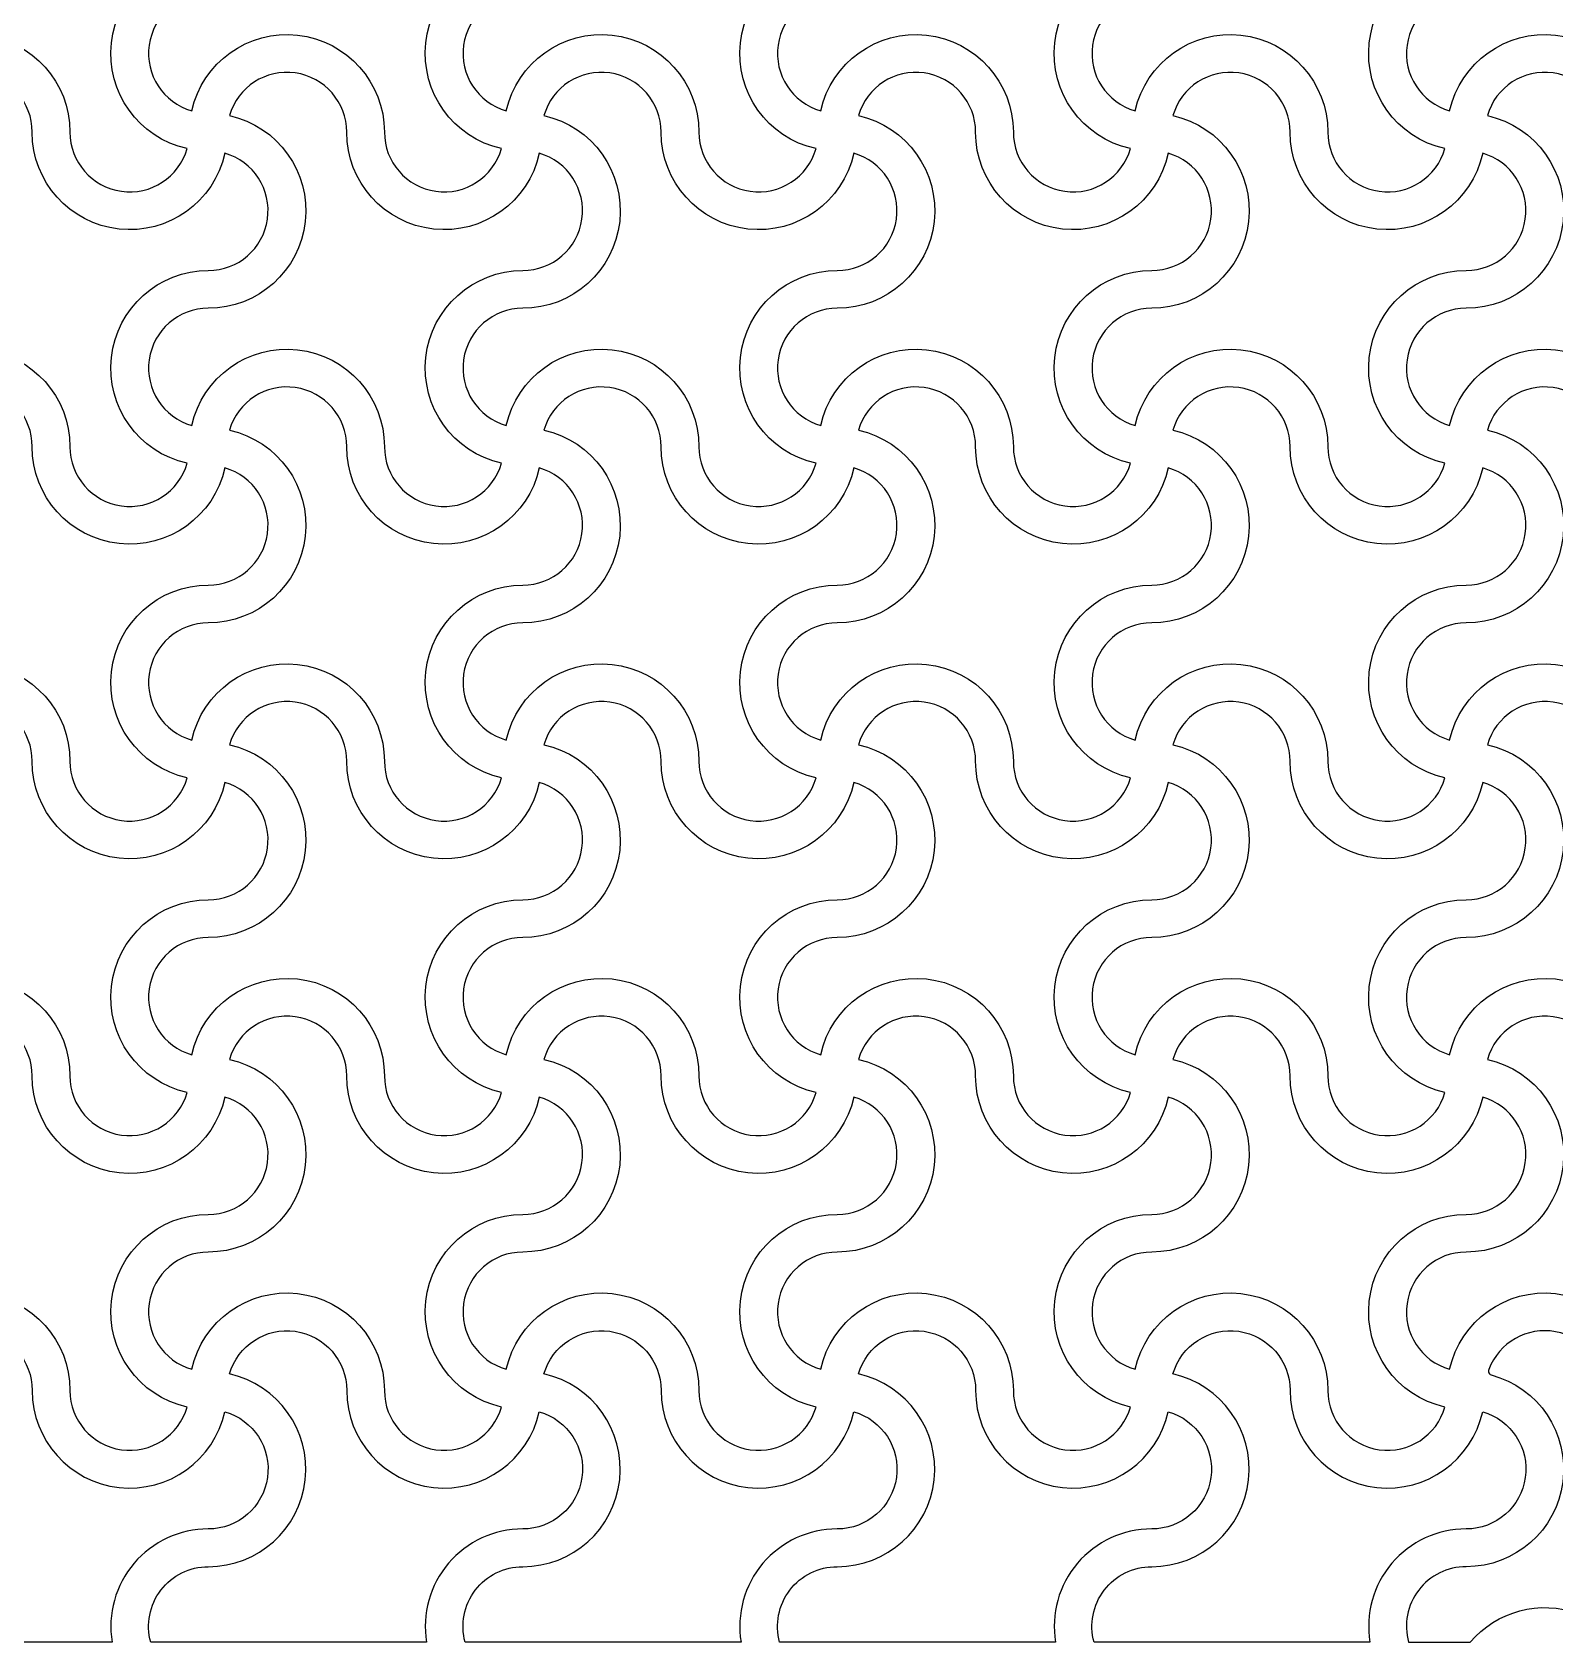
# Model space of a CAD drawing. Header units: millimetres. Extents: x 24 to 345, y 12 to 201.
# Drawn here: x 71.371 to 73.308, y 37.572 to 39.621 of the extents above; entities that cross this region are included whole.
import ezdxf

# ---------------------------------------------------------------- set-up
doc = ezdxf.new("R2010")
doc.units = ezdxf.units.MM
doc.header["$MEASUREMENT"] = 0
doc.layers.add('5th metal (rf+ground)', color=240, linetype='Continuous')

msp = doc.modelspace()

# ---------------------------------------------------------------- linework, layer by layer
at = {"layer": '5th metal (rf+ground)'}
for points in [[(71.61633, 39.86724, -0.8959788), (71.3713, 39.89421, 0.8687853), (71.22227, 39.91524, -0.8959788), (71.1953, 39.67021, 0.8687853), (71.17427, 39.52118, -0.8959788), (71.4193, 39.49421, 0.8687853), (71.56833, 39.47318, -0.8959788), (71.5953, 39.71821, 0.8687853)], [(71.61633, 39.86724, -0.8959788), (71.3713, 39.89421, 0.8687853), (71.22227, 39.91524, -0.8959788), (71.1953, 39.67021, 0.8687853), (71.17427, 39.52118, -0.8959788), (71.4193, 39.49421, 0.8687853), (71.56833, 39.47318, -0.8959788), (71.5953, 39.71821, 0.8687853)], [(71.61633, 39.86724, -0.8959788), (71.3713, 39.89421, 0.8687853), (71.22227, 39.91524, -0.8959788), (71.1953, 39.67021, 0.8687853), (71.17427, 39.52118, -0.8959788), (71.4193, 39.49421, 0.8687853), (71.56833, 39.47318, -0.8959788), (71.5953, 39.71821, 0.8687853)], [(71.61633, 39.86724, -0.8959788), (71.3713, 39.89421, 0.8687853), (71.22227, 39.91524, -0.8959788), (71.1953, 39.67021, 0.8687853), (71.17427, 39.52118, -0.8959788), (71.4193, 39.49421, 0.8687853), (71.56833, 39.47318, -0.8959788), (71.5953, 39.71821, 0.8687853)], [(72.01633, 39.86724, -0.8959788), (71.7713, 39.89421, 0.8687853), (71.62227, 39.91524, -0.8959788), (71.5953, 39.67021, 0.8687853), (71.57427, 39.52118, -0.8959788), (71.8193, 39.49421, 0.8687853), (71.96833, 39.47318, -0.8959788), (71.9953, 39.71821, 0.8687853)], [(72.01633, 39.86724, -0.8959788), (71.7713, 39.89421, 0.8687853), (71.62227, 39.91524, -0.8959788), (71.5953, 39.67021, 0.8687853), (71.57427, 39.52118, -0.8959788), (71.8193, 39.49421, 0.8687853), (71.96833, 39.47318, -0.8959788), (71.9953, 39.71821, 0.8687853)], [(72.01633, 39.86724, -0.8959788), (71.7713, 39.89421, 0.8687853), (71.62227, 39.91524, -0.8959788), (71.5953, 39.67021, 0.8687853), (71.57427, 39.52118, -0.8959788), (71.8193, 39.49421, 0.8687853), (71.96833, 39.47318, -0.8959788), (71.9953, 39.71821, 0.8687853)], [(72.01633, 39.86724, -0.8959788), (71.7713, 39.89421, 0.8687853), (71.62227, 39.91524, -0.8959788), (71.5953, 39.67021, 0.8687853), (71.57427, 39.52118, -0.8959788), (71.8193, 39.49421, 0.8687853), (71.96833, 39.47318, -0.8959788), (71.9953, 39.71821, 0.8687853)], [(72.41633, 39.86724, -0.8959788), (72.1713, 39.89421, 0.8687853), (72.02227, 39.91524, -0.8959788), (71.9953, 39.67021, 0.8687853), (71.97427, 39.52118, -0.8959788), (72.2193, 39.49421, 0.8687853), (72.36833, 39.47318, -0.8959788), (72.3953, 39.71821, 0.8687853)], [(72.41633, 39.86724, -0.8959788), (72.1713, 39.89421, 0.8687853), (72.02227, 39.91524, -0.8959788), (71.9953, 39.67021, 0.8687853), (71.97427, 39.52118, -0.8959788), (72.2193, 39.49421, 0.8687853), (72.36833, 39.47318, -0.8959788), (72.3953, 39.71821, 0.8687853)], [(72.41633, 39.86724, -0.8959788), (72.1713, 39.89421, 0.8687853), (72.02227, 39.91524, -0.8959788), (71.9953, 39.67021, 0.8687853), (71.97427, 39.52118, -0.8959788), (72.2193, 39.49421, 0.8687853), (72.36833, 39.47318, -0.8959788), (72.3953, 39.71821, 0.8687853)], [(72.41633, 39.86724, -0.8959788), (72.1713, 39.89421, 0.8687853), (72.02227, 39.91524, -0.8959788), (71.9953, 39.67021, 0.8687853), (71.97427, 39.52118, -0.8959788), (72.2193, 39.49421, 0.8687853), (72.36833, 39.47318, -0.8959788), (72.3953, 39.71821, 0.8687853)], [(72.81633, 39.86724, -0.8959788), (72.5713, 39.89421, 0.8687853), (72.42227, 39.91524, -0.8959788), (72.3953, 39.67021, 0.8687853), (72.37427, 39.52118, -0.8959788), (72.6193, 39.49421, 0.8687853), (72.76833, 39.47318, -0.8959788), (72.7953, 39.71821, 0.8687853)], [(72.81633, 39.86724, -0.8959788), (72.5713, 39.89421, 0.8687853), (72.42227, 39.91524, -0.8959788), (72.3953, 39.67021, 0.8687853), (72.37427, 39.52118, -0.8959788), (72.6193, 39.49421, 0.8687853), (72.76833, 39.47318, -0.8959788), (72.7953, 39.71821, 0.8687853)], [(72.81633, 39.86724, -0.8959788), (72.5713, 39.89421, 0.8687853), (72.42227, 39.91524, -0.8959788), (72.3953, 39.67021, 0.8687853), (72.37427, 39.52118, -0.8959788), (72.6193, 39.49421, 0.8687853), (72.76833, 39.47318, -0.8959788), (72.7953, 39.71821, 0.8687853)], [(72.81633, 39.86724, -0.8959788), (72.5713, 39.89421, 0.8687853), (72.42227, 39.91524, -0.8959788), (72.3953, 39.67021, 0.8687853), (72.37427, 39.52118, -0.8959788), (72.6193, 39.49421, 0.8687853), (72.76833, 39.47318, -0.8959788), (72.7953, 39.71821, 0.8687853)], [(73.21633, 39.86724, -0.8959788), (72.9713, 39.89421, 0.8687853), (72.82227, 39.91524, -0.8959788), (72.7953, 39.67021, 0.8687853), (72.77427, 39.52118, -0.8959788), (73.0193, 39.49421, 0.8687853), (73.16833, 39.47318, -0.8959788), (73.1953, 39.71821, 0.8687853)], [(73.21633, 39.86724, -0.8959788), (72.9713, 39.89421, 0.8687853), (72.82227, 39.91524, -0.8959788), (72.7953, 39.67021, 0.8687853), (72.77427, 39.52118, -0.8959788), (73.0193, 39.49421, 0.8687853), (73.16833, 39.47318, -0.8959788), (73.1953, 39.71821, 0.8687853)], [(73.21633, 39.86724, -0.8959788), (72.9713, 39.89421, 0.8687853), (72.82227, 39.91524, -0.8959788), (72.7953, 39.67021, 0.8687853), (72.77427, 39.52118, -0.8959788), (73.0193, 39.49421, 0.8687853), (73.16833, 39.47318, -0.8959788), (73.1953, 39.71821, 0.8687853)], [(73.21633, 39.86724, -0.8959788), (72.9713, 39.89421, 0.8687853), (72.82227, 39.91524, -0.8959788), (72.7953, 39.67021, 0.8687853), (72.77427, 39.52118, -0.8959788), (73.0193, 39.49421, 0.8687853), (73.16833, 39.47318, -0.8959788), (73.1953, 39.71821, 0.8687853)], [(73.61633, 39.86724, -0.8959788), (73.3713, 39.89421, 0.8687853), (73.22227, 39.91524, -0.8959788), (73.1953, 39.67021, 0.8687853), (73.17427, 39.52118, -0.8959788), (73.4193, 39.49421, 0.8687853), (73.56833, 39.47318, -0.8959788), (73.5953, 39.71821, 0.8687853)], [(73.61633, 39.86724, -0.8959788), (73.3713, 39.89421, 0.8687853), (73.22227, 39.91524, -0.8959788), (73.1953, 39.67021, 0.8687853), (73.17427, 39.52118, -0.8959788), (73.4193, 39.49421, 0.8687853), (73.56833, 39.47318, -0.8959788), (73.5953, 39.71821, 0.8687853)], [(73.61633, 39.86724, -0.8959788), (73.3713, 39.89421, 0.8687853), (73.22227, 39.91524, -0.8959788), (73.1953, 39.67021, 0.8687853), (73.17427, 39.52118, -0.8959788), (73.4193, 39.49421, 0.8687853), (73.56833, 39.47318, -0.8959788), (73.5953, 39.71821, 0.8687853)], [(73.61633, 39.86724, -0.8959788), (73.3713, 39.89421, 0.8687853), (73.22227, 39.91524, -0.8959788), (73.1953, 39.67021, 0.8687853), (73.17427, 39.52118, -0.8959788), (73.4193, 39.49421, 0.8687853), (73.56833, 39.47318, -0.8959788), (73.5953, 39.71821, 0.8687853)], [(71.61633, 39.46724, -0.8959788), (71.3713, 39.49421, 0.8687853), (71.22227, 39.51524, -0.8959788), (71.1953, 39.27021, 0.8687853), (71.17427, 39.12118, -0.8959788), (71.4193, 39.09421, 0.8687853), (71.56833, 39.07318, -0.8959788), (71.5953, 39.31821, 0.8687853)], [(71.61633, 39.46724, -0.8959788), (71.3713, 39.49421, 0.8687853), (71.22227, 39.51524, -0.8959788), (71.1953, 39.27021, 0.8687853), (71.17427, 39.12118, -0.8959788), (71.4193, 39.09421, 0.8687853), (71.56833, 39.07318, -0.8959788), (71.5953, 39.31821, 0.8687853)], [(71.61633, 39.46724, -0.8959788), (71.3713, 39.49421, 0.8687853), (71.22227, 39.51524, -0.8959788), (71.1953, 39.27021, 0.8687853), (71.17427, 39.12118, -0.8959788), (71.4193, 39.09421, 0.8687853), (71.56833, 39.07318, -0.8959788), (71.5953, 39.31821, 0.8687853)], [(71.61633, 39.46724, -0.8959788), (71.3713, 39.49421, 0.8687853), (71.22227, 39.51524, -0.8959788), (71.1953, 39.27021, 0.8687853), (71.17427, 39.12118, -0.8959788), (71.4193, 39.09421, 0.8687853), (71.56833, 39.07318, -0.8959788), (71.5953, 39.31821, 0.8687853)], [(72.01633, 39.46724, -0.8959788), (71.7713, 39.49421, 0.8687853), (71.62227, 39.51524, -0.8959788), (71.5953, 39.27021, 0.8687853), (71.57427, 39.12118, -0.8959788), (71.8193, 39.09421, 0.8687853), (71.96833, 39.07318, -0.8959788), (71.9953, 39.31821, 0.8687853)], [(72.01633, 39.46724, -0.8959788), (71.7713, 39.49421, 0.8687853), (71.62227, 39.51524, -0.8959788), (71.5953, 39.27021, 0.8687853), (71.57427, 39.12118, -0.8959788), (71.8193, 39.09421, 0.8687853), (71.96833, 39.07318, -0.8959788), (71.9953, 39.31821, 0.8687853)], [(72.01633, 39.46724, -0.8959788), (71.7713, 39.49421, 0.8687853), (71.62227, 39.51524, -0.8959788), (71.5953, 39.27021, 0.8687853), (71.57427, 39.12118, -0.8959788), (71.8193, 39.09421, 0.8687853), (71.96833, 39.07318, -0.8959788), (71.9953, 39.31821, 0.8687853)], [(72.01633, 39.46724, -0.8959788), (71.7713, 39.49421, 0.8687853), (71.62227, 39.51524, -0.8959788), (71.5953, 39.27021, 0.8687853), (71.57427, 39.12118, -0.8959788), (71.8193, 39.09421, 0.8687853), (71.96833, 39.07318, -0.8959788), (71.9953, 39.31821, 0.8687853)], [(72.41633, 39.46724, -0.8959788), (72.1713, 39.49421, 0.8687853), (72.02227, 39.51524, -0.8959788), (71.9953, 39.27021, 0.8687853), (71.97427, 39.12118, -0.8959788), (72.2193, 39.09421, 0.8687853), (72.36833, 39.07318, -0.8959788), (72.3953, 39.31821, 0.8687853)], [(72.41633, 39.46724, -0.8959788), (72.1713, 39.49421, 0.8687853), (72.02227, 39.51524, -0.8959788), (71.9953, 39.27021, 0.8687853), (71.97427, 39.12118, -0.8959788), (72.2193, 39.09421, 0.8687853), (72.36833, 39.07318, -0.8959788), (72.3953, 39.31821, 0.8687853)], [(72.41633, 39.46724, -0.8959788), (72.1713, 39.49421, 0.8687853), (72.02227, 39.51524, -0.8959788), (71.9953, 39.27021, 0.8687853), (71.97427, 39.12118, -0.8959788), (72.2193, 39.09421, 0.8687853), (72.36833, 39.07318, -0.8959788), (72.3953, 39.31821, 0.8687853)], [(72.41633, 39.46724, -0.8959788), (72.1713, 39.49421, 0.8687853), (72.02227, 39.51524, -0.8959788), (71.9953, 39.27021, 0.8687853), (71.97427, 39.12118, -0.8959788), (72.2193, 39.09421, 0.8687853), (72.36833, 39.07318, -0.8959788), (72.3953, 39.31821, 0.8687853)], [(72.81633, 39.46724, -0.8959788), (72.5713, 39.49421, 0.8687853), (72.42227, 39.51524, -0.8959788), (72.3953, 39.27021, 0.8687853), (72.37427, 39.12118, -0.8959788), (72.6193, 39.09421, 0.8687853), (72.76833, 39.07318, -0.8959788), (72.7953, 39.31821, 0.8687853)], [(72.81633, 39.46724, -0.8959788), (72.5713, 39.49421, 0.8687853), (72.42227, 39.51524, -0.8959788), (72.3953, 39.27021, 0.8687853), (72.37427, 39.12118, -0.8959788), (72.6193, 39.09421, 0.8687853), (72.76833, 39.07318, -0.8959788), (72.7953, 39.31821, 0.8687853)], [(72.81633, 39.46724, -0.8959788), (72.5713, 39.49421, 0.8687853), (72.42227, 39.51524, -0.8959788), (72.3953, 39.27021, 0.8687853), (72.37427, 39.12118, -0.8959788), (72.6193, 39.09421, 0.8687853), (72.76833, 39.07318, -0.8959788), (72.7953, 39.31821, 0.8687853)], [(72.81633, 39.46724, -0.8959788), (72.5713, 39.49421, 0.8687853), (72.42227, 39.51524, -0.8959788), (72.3953, 39.27021, 0.8687853), (72.37427, 39.12118, -0.8959788), (72.6193, 39.09421, 0.8687853), (72.76833, 39.07318, -0.8959788), (72.7953, 39.31821, 0.8687853)], [(73.21633, 39.46724, -0.8959788), (72.9713, 39.49421, 0.8687853), (72.82227, 39.51524, -0.8959788), (72.7953, 39.27021, 0.8687853), (72.77427, 39.12118, -0.8959788), (73.0193, 39.09421, 0.8687853), (73.16833, 39.07318, -0.8959788), (73.1953, 39.31821, 0.8687853)], [(73.21633, 39.46724, -0.8959788), (72.9713, 39.49421, 0.8687853), (72.82227, 39.51524, -0.8959788), (72.7953, 39.27021, 0.8687853), (72.77427, 39.12118, -0.8959788), (73.0193, 39.09421, 0.8687853), (73.16833, 39.07318, -0.8959788), (73.1953, 39.31821, 0.8687853)], [(73.21633, 39.46724, -0.8959788), (72.9713, 39.49421, 0.8687853), (72.82227, 39.51524, -0.8959788), (72.7953, 39.27021, 0.8687853), (72.77427, 39.12118, -0.8959788), (73.0193, 39.09421, 0.8687853), (73.16833, 39.07318, -0.8959788), (73.1953, 39.31821, 0.8687853)], [(73.21633, 39.46724, -0.8959788), (72.9713, 39.49421, 0.8687853), (72.82227, 39.51524, -0.8959788), (72.7953, 39.27021, 0.8687853), (72.77427, 39.12118, -0.8959788), (73.0193, 39.09421, 0.8687853), (73.16833, 39.07318, -0.8959788), (73.1953, 39.31821, 0.8687853)], [(73.61633, 39.46724, -0.8959788), (73.3713, 39.49421, 0.8687853), (73.22227, 39.51524, -0.8959788), (73.1953, 39.27021, 0.8687853), (73.17427, 39.12118, -0.8959788), (73.4193, 39.09421, 0.8687853), (73.56833, 39.07318, -0.8959788), (73.5953, 39.31821, 0.8687853)], [(73.61633, 39.46724, -0.8959788), (73.3713, 39.49421, 0.8687853), (73.22227, 39.51524, -0.8959788), (73.1953, 39.27021, 0.8687853), (73.17427, 39.12118, -0.8959788), (73.4193, 39.09421, 0.8687853), (73.56833, 39.07318, -0.8959788), (73.5953, 39.31821, 0.8687853)], [(73.61633, 39.46724, -0.8959788), (73.3713, 39.49421, 0.8687853), (73.22227, 39.51524, -0.8959788), (73.1953, 39.27021, 0.8687853), (73.17427, 39.12118, -0.8959788), (73.4193, 39.09421, 0.8687853), (73.56833, 39.07318, -0.8959788), (73.5953, 39.31821, 0.8687853)], [(73.61633, 39.46724, -0.8959788), (73.3713, 39.49421, 0.8687853), (73.22227, 39.51524, -0.8959788), (73.1953, 39.27021, 0.8687853), (73.17427, 39.12118, -0.8959788), (73.4193, 39.09421, 0.8687853), (73.56833, 39.07318, -0.8959788), (73.5953, 39.31821, 0.8687853)], [(71.61633, 39.06724, -0.8959788), (71.3713, 39.09421, 0.8687853), (71.22227, 39.11524, -0.8959788), (71.1953, 38.87021, 0.8687853), (71.17427, 38.72118, -0.8959788), (71.4193, 38.69421, 0.8687853), (71.56833, 38.67318, -0.8959788), (71.5953, 38.91821, 0.8687853)], [(71.61633, 39.06724, -0.8959788), (71.3713, 39.09421, 0.8687853), (71.22227, 39.11524, -0.8959788), (71.1953, 38.87021, 0.8687853), (71.17427, 38.72118, -0.8959788), (71.4193, 38.69421, 0.8687853), (71.56833, 38.67318, -0.8959788), (71.5953, 38.91821, 0.8687853)], [(71.61633, 39.06724, -0.8959788), (71.3713, 39.09421, 0.8687853), (71.22227, 39.11524, -0.8959788), (71.1953, 38.87021, 0.8687853), (71.17427, 38.72118, -0.8959788), (71.4193, 38.69421, 0.8687853), (71.56833, 38.67318, -0.8959788), (71.5953, 38.91821, 0.8687853)], [(71.61633, 39.06724, -0.8959788), (71.3713, 39.09421, 0.8687853), (71.22227, 39.11524, -0.8959788), (71.1953, 38.87021, 0.8687853), (71.17427, 38.72118, -0.8959788), (71.4193, 38.69421, 0.8687853), (71.56833, 38.67318, -0.8959788), (71.5953, 38.91821, 0.8687853)], [(72.01633, 39.06724, -0.8959788), (71.7713, 39.09421, 0.8687853), (71.62227, 39.11524, -0.8959788), (71.5953, 38.87021, 0.8687853), (71.57427, 38.72118, -0.8959788), (71.8193, 38.69421, 0.8687853), (71.96833, 38.67318, -0.8959788), (71.9953, 38.91821, 0.8687853)], [(72.01633, 39.06724, -0.8959788), (71.7713, 39.09421, 0.8687853), (71.62227, 39.11524, -0.8959788), (71.5953, 38.87021, 0.8687853), (71.57427, 38.72118, -0.8959788), (71.8193, 38.69421, 0.8687853), (71.96833, 38.67318, -0.8959788), (71.9953, 38.91821, 0.8687853)], [(72.01633, 39.06724, -0.8959788), (71.7713, 39.09421, 0.8687853), (71.62227, 39.11524, -0.8959788), (71.5953, 38.87021, 0.8687853), (71.57427, 38.72118, -0.8959788), (71.8193, 38.69421, 0.8687853), (71.96833, 38.67318, -0.8959788), (71.9953, 38.91821, 0.8687853)], [(72.01633, 39.06724, -0.8959788), (71.7713, 39.09421, 0.8687853), (71.62227, 39.11524, -0.8959788), (71.5953, 38.87021, 0.8687853), (71.57427, 38.72118, -0.8959788), (71.8193, 38.69421, 0.8687853), (71.96833, 38.67318, -0.8959788), (71.9953, 38.91821, 0.8687853)], [(72.41633, 39.06724, -0.8959788), (72.1713, 39.09421, 0.8687853), (72.02227, 39.11524, -0.8959788), (71.9953, 38.87021, 0.8687853), (71.97427, 38.72118, -0.8959788), (72.2193, 38.69421, 0.8687853), (72.36833, 38.67318, -0.8959788), (72.3953, 38.91821, 0.8687853)], [(72.41633, 39.06724, -0.8959788), (72.1713, 39.09421, 0.8687853), (72.02227, 39.11524, -0.8959788), (71.9953, 38.87021, 0.8687853), (71.97427, 38.72118, -0.8959788), (72.2193, 38.69421, 0.8687853), (72.36833, 38.67318, -0.8959788), (72.3953, 38.91821, 0.8687853)], [(72.41633, 39.06724, -0.8959788), (72.1713, 39.09421, 0.8687853), (72.02227, 39.11524, -0.8959788), (71.9953, 38.87021, 0.8687853), (71.97427, 38.72118, -0.8959788), (72.2193, 38.69421, 0.8687853), (72.36833, 38.67318, -0.8959788), (72.3953, 38.91821, 0.8687853)], [(72.41633, 39.06724, -0.8959788), (72.1713, 39.09421, 0.8687853), (72.02227, 39.11524, -0.8959788), (71.9953, 38.87021, 0.8687853), (71.97427, 38.72118, -0.8959788), (72.2193, 38.69421, 0.8687853), (72.36833, 38.67318, -0.8959788), (72.3953, 38.91821, 0.8687853)], [(72.81633, 39.06724, -0.8959788), (72.5713, 39.09421, 0.8687853), (72.42227, 39.11524, -0.8959788), (72.3953, 38.87021, 0.8687853), (72.37427, 38.72118, -0.8959788), (72.6193, 38.69421, 0.8687853), (72.76833, 38.67318, -0.8959788), (72.7953, 38.91821, 0.8687853)], [(72.81633, 39.06724, -0.8959788), (72.5713, 39.09421, 0.8687853), (72.42227, 39.11524, -0.8959788), (72.3953, 38.87021, 0.8687853), (72.37427, 38.72118, -0.8959788), (72.6193, 38.69421, 0.8687853), (72.76833, 38.67318, -0.8959788), (72.7953, 38.91821, 0.8687853)], [(72.81633, 39.06724, -0.8959788), (72.5713, 39.09421, 0.8687853), (72.42227, 39.11524, -0.8959788), (72.3953, 38.87021, 0.8687853), (72.37427, 38.72118, -0.8959788), (72.6193, 38.69421, 0.8687853), (72.76833, 38.67318, -0.8959788), (72.7953, 38.91821, 0.8687853)], [(72.81633, 39.06724, -0.8959788), (72.5713, 39.09421, 0.8687853), (72.42227, 39.11524, -0.8959788), (72.3953, 38.87021, 0.8687853), (72.37427, 38.72118, -0.8959788), (72.6193, 38.69421, 0.8687853), (72.76833, 38.67318, -0.8959788), (72.7953, 38.91821, 0.8687853)], [(73.21633, 39.06724, -0.8959788), (72.9713, 39.09421, 0.8687853), (72.82227, 39.11524, -0.8959788), (72.7953, 38.87021, 0.8687853), (72.77427, 38.72118, -0.8959788), (73.0193, 38.69421, 0.8687853), (73.16833, 38.67318, -0.8959788), (73.1953, 38.91821, 0.8687853)], [(73.21633, 39.06724, -0.8959788), (72.9713, 39.09421, 0.8687853), (72.82227, 39.11524, -0.8959788), (72.7953, 38.87021, 0.8687853), (72.77427, 38.72118, -0.8959788), (73.0193, 38.69421, 0.8687853), (73.16833, 38.67318, -0.8959788), (73.1953, 38.91821, 0.8687853)], [(73.21633, 39.06724, -0.8959788), (72.9713, 39.09421, 0.8687853), (72.82227, 39.11524, -0.8959788), (72.7953, 38.87021, 0.8687853), (72.77427, 38.72118, -0.8959788), (73.0193, 38.69421, 0.8687853), (73.16833, 38.67318, -0.8959788), (73.1953, 38.91821, 0.8687853)], [(73.21633, 39.06724, -0.8959788), (72.9713, 39.09421, 0.8687853), (72.82227, 39.11524, -0.8959788), (72.7953, 38.87021, 0.8687853), (72.77427, 38.72118, -0.8959788), (73.0193, 38.69421, 0.8687853), (73.16833, 38.67318, -0.8959788), (73.1953, 38.91821, 0.8687853)], [(73.61633, 39.06724, -0.8959788), (73.3713, 39.09421, 0.8687853), (73.22227, 39.11524, -0.8959788), (73.1953, 38.87021, 0.8687853), (73.17427, 38.72118, -0.8959788), (73.4193, 38.69421, 0.8687853), (73.56833, 38.67318, -0.8959788), (73.5953, 38.91821, 0.8687853)], [(73.61633, 39.06724, -0.8959788), (73.3713, 39.09421, 0.8687853), (73.22227, 39.11524, -0.8959788), (73.1953, 38.87021, 0.8687853), (73.17427, 38.72118, -0.8959788), (73.4193, 38.69421, 0.8687853), (73.56833, 38.67318, -0.8959788), (73.5953, 38.91821, 0.8687853)], [(73.61633, 39.06724, -0.8959788), (73.3713, 39.09421, 0.8687853), (73.22227, 39.11524, -0.8959788), (73.1953, 38.87021, 0.8687853), (73.17427, 38.72118, -0.8959788), (73.4193, 38.69421, 0.8687853), (73.56833, 38.67318, -0.8959788), (73.5953, 38.91821, 0.8687853)], [(73.61633, 39.06724, -0.8959788), (73.3713, 39.09421, 0.8687853), (73.22227, 39.11524, -0.8959788), (73.1953, 38.87021, 0.8687853), (73.17427, 38.72118, -0.8959788), (73.4193, 38.69421, 0.8687853), (73.56833, 38.67318, -0.8959788), (73.5953, 38.91821, 0.8687853)], [(71.61633, 38.66724, -0.8959788), (71.3713, 38.69421, 0.8687853), (71.22227, 38.71524, -0.8959788), (71.1953, 38.47021, 0.8687853), (71.17427, 38.32118, -0.8959788), (71.4193, 38.29421, 0.8687853), (71.56833, 38.27318, -0.8959788), (71.5953, 38.51821, 0.8687853)], [(71.61633, 38.66724, -0.8959788), (71.3713, 38.69421, 0.8687853), (71.22227, 38.71524, -0.8959788), (71.1953, 38.47021, 0.8687853), (71.17427, 38.32118, -0.8959788), (71.4193, 38.29421, 0.8687853), (71.56833, 38.27318, -0.8959788), (71.5953, 38.51821, 0.8687853)], [(71.61633, 38.66724, -0.8959788), (71.3713, 38.69421, 0.8687853), (71.22227, 38.71524, -0.8959788), (71.1953, 38.47021, 0.8687853), (71.17427, 38.32118, -0.8959788), (71.4193, 38.29421, 0.8687853), (71.56833, 38.27318, -0.8959788), (71.5953, 38.51821, 0.8687853)], [(71.61633, 38.66724, -0.8959788), (71.3713, 38.69421, 0.8687853), (71.22227, 38.71524, -0.8959788), (71.1953, 38.47021, 0.8687853), (71.17427, 38.32118, -0.8959788), (71.4193, 38.29421, 0.8687853), (71.56833, 38.27318, -0.8959788), (71.5953, 38.51821, 0.8687853)], [(72.01633, 38.66724, -0.8959788), (71.7713, 38.69421, 0.8687853), (71.62227, 38.71524, -0.8959788), (71.5953, 38.47021, 0.8687853), (71.57427, 38.32118, -0.8959788), (71.8193, 38.29421, 0.8687853), (71.96833, 38.27318, -0.8959788), (71.9953, 38.51821, 0.8687853)], [(72.01633, 38.66724, -0.8959788), (71.7713, 38.69421, 0.8687853), (71.62227, 38.71524, -0.8959788), (71.5953, 38.47021, 0.8687853), (71.57427, 38.32118, -0.8959788), (71.8193, 38.29421, 0.8687853), (71.96833, 38.27318, -0.8959788), (71.9953, 38.51821, 0.8687853)], [(72.01633, 38.66724, -0.8959788), (71.7713, 38.69421, 0.8687853), (71.62227, 38.71524, -0.8959788), (71.5953, 38.47021, 0.8687853), (71.57427, 38.32118, -0.8959788), (71.8193, 38.29421, 0.8687853), (71.96833, 38.27318, -0.8959788), (71.9953, 38.51821, 0.8687853)], [(72.01633, 38.66724, -0.8959788), (71.7713, 38.69421, 0.8687853), (71.62227, 38.71524, -0.8959788), (71.5953, 38.47021, 0.8687853), (71.57427, 38.32118, -0.8959788), (71.8193, 38.29421, 0.8687853), (71.96833, 38.27318, -0.8959788), (71.9953, 38.51821, 0.8687853)], [(72.41633, 38.66724, -0.8959788), (72.1713, 38.69421, 0.8687853), (72.02227, 38.71524, -0.8959788), (71.9953, 38.47021, 0.8687853), (71.97427, 38.32118, -0.8959788), (72.2193, 38.29421, 0.8687853), (72.36833, 38.27318, -0.8959788), (72.3953, 38.51821, 0.8687853)], [(72.41633, 38.66724, -0.8959788), (72.1713, 38.69421, 0.8687853), (72.02227, 38.71524, -0.8959788), (71.9953, 38.47021, 0.8687853), (71.97427, 38.32118, -0.8959788), (72.2193, 38.29421, 0.8687853), (72.36833, 38.27318, -0.8959788), (72.3953, 38.51821, 0.8687853)], [(72.41633, 38.66724, -0.8959788), (72.1713, 38.69421, 0.8687853), (72.02227, 38.71524, -0.8959788), (71.9953, 38.47021, 0.8687853), (71.97427, 38.32118, -0.8959788), (72.2193, 38.29421, 0.8687853), (72.36833, 38.27318, -0.8959788), (72.3953, 38.51821, 0.8687853)], [(72.41633, 38.66724, -0.8959788), (72.1713, 38.69421, 0.8687853), (72.02227, 38.71524, -0.8959788), (71.9953, 38.47021, 0.8687853), (71.97427, 38.32118, -0.8959788), (72.2193, 38.29421, 0.8687853), (72.36833, 38.27318, -0.8959788), (72.3953, 38.51821, 0.8687853)], [(72.81633, 38.66724, -0.8959788), (72.5713, 38.69421, 0.8687853), (72.42227, 38.71524, -0.8959788), (72.3953, 38.47021, 0.8687853), (72.37427, 38.32118, -0.8959788), (72.6193, 38.29421, 0.8687853), (72.76833, 38.27318, -0.8959788), (72.7953, 38.51821, 0.8687853)], [(72.81633, 38.66724, -0.8959788), (72.5713, 38.69421, 0.8687853), (72.42227, 38.71524, -0.8959788), (72.3953, 38.47021, 0.8687853), (72.37427, 38.32118, -0.8959788), (72.6193, 38.29421, 0.8687853), (72.76833, 38.27318, -0.8959788), (72.7953, 38.51821, 0.8687853)], [(72.81633, 38.66724, -0.8959788), (72.5713, 38.69421, 0.8687853), (72.42227, 38.71524, -0.8959788), (72.3953, 38.47021, 0.8687853), (72.37427, 38.32118, -0.8959788), (72.6193, 38.29421, 0.8687853), (72.76833, 38.27318, -0.8959788), (72.7953, 38.51821, 0.8687853)], [(72.81633, 38.66724, -0.8959788), (72.5713, 38.69421, 0.8687853), (72.42227, 38.71524, -0.8959788), (72.3953, 38.47021, 0.8687853), (72.37427, 38.32118, -0.8959788), (72.6193, 38.29421, 0.8687853), (72.76833, 38.27318, -0.8959788), (72.7953, 38.51821, 0.8687853)], [(73.21633, 38.66724, -0.8959788), (72.9713, 38.69421, 0.8687853), (72.82227, 38.71524, -0.8959788), (72.7953, 38.47021, 0.8687853), (72.77427, 38.32118, -0.8959788), (73.0193, 38.29421, 0.8687853), (73.16833, 38.27318, -0.8959788), (73.1953, 38.51821, 0.8687853)], [(73.21633, 38.66724, -0.8959788), (72.9713, 38.69421, 0.8687853), (72.82227, 38.71524, -0.8959788), (72.7953, 38.47021, 0.8687853), (72.77427, 38.32118, -0.8959788), (73.0193, 38.29421, 0.8687853), (73.16833, 38.27318, -0.8959788), (73.1953, 38.51821, 0.8687853)], [(73.21633, 38.66724, -0.8959788), (72.9713, 38.69421, 0.8687853), (72.82227, 38.71524, -0.8959788), (72.7953, 38.47021, 0.8687853), (72.77427, 38.32118, -0.8959788), (73.0193, 38.29421, 0.8687853), (73.16833, 38.27318, -0.8959788), (73.1953, 38.51821, 0.8687853)], [(73.21633, 38.66724, -0.8959788), (72.9713, 38.69421, 0.8687853), (72.82227, 38.71524, -0.8959788), (72.7953, 38.47021, 0.8687853), (72.77427, 38.32118, -0.8959788), (73.0193, 38.29421, 0.8687853), (73.16833, 38.27318, -0.8959788), (73.1953, 38.51821, 0.8687853)], [(73.61633, 38.66724, -0.8959788), (73.3713, 38.69421, 0.8687853), (73.22227, 38.71524, -0.8959788), (73.1953, 38.47021, 0.8687853), (73.17427, 38.32118, -0.8959788), (73.4193, 38.29421, 0.8687853), (73.56833, 38.27318, -0.8959788), (73.5953, 38.51821, 0.8687853)], [(73.61633, 38.66724, -0.8959788), (73.3713, 38.69421, 0.8687853), (73.22227, 38.71524, -0.8959788), (73.1953, 38.47021, 0.8687853), (73.17427, 38.32118, -0.8959788), (73.4193, 38.29421, 0.8687853), (73.56833, 38.27318, -0.8959788), (73.5953, 38.51821, 0.8687853)], [(73.61633, 38.66724, -0.8959788), (73.3713, 38.69421, 0.8687853), (73.22227, 38.71524, -0.8959788), (73.1953, 38.47021, 0.8687853), (73.17427, 38.32118, -0.8959788), (73.4193, 38.29421, 0.8687853), (73.56833, 38.27318, -0.8959788), (73.5953, 38.51821, 0.8687853)], [(73.61633, 38.66724, -0.8959788), (73.3713, 38.69421, 0.8687853), (73.22227, 38.71524, -0.8959788), (73.1953, 38.47021, 0.8687853), (73.17427, 38.32118, -0.8959788), (73.4193, 38.29421, 0.8687853), (73.56833, 38.27318, -0.8959788), (73.5953, 38.51821, 0.8687853)], [(71.61633, 38.26724, -0.8959788), (71.3713, 38.29421, 0.8687853), (71.22227, 38.31524, -0.8959788), (71.1953, 38.07021, 0.8687853), (71.17427, 37.92118, -0.8959788), (71.4193, 37.89421, 0.8687853), (71.56833, 37.87318, -0.8959788), (71.5953, 38.11821, 0.8687853)], [(71.61633, 38.26724, -0.8959788), (71.3713, 38.29421, 0.8687853), (71.22227, 38.31524, -0.8959788), (71.1953, 38.07021, 0.8687853), (71.17427, 37.92118, -0.8959788), (71.4193, 37.89421, 0.8687853), (71.56833, 37.87318, -0.8959788), (71.5953, 38.11821, 0.8687853)], [(71.61633, 38.26724, -0.8959788), (71.3713, 38.29421, 0.8687853), (71.22227, 38.31524, -0.8959788), (71.1953, 38.07021, 0.8687853), (71.17427, 37.92118, -0.8959788), (71.4193, 37.89421, 0.8687853), (71.56833, 37.87318, -0.8959788), (71.5953, 38.11821, 0.8687853)], [(71.61633, 38.26724, -0.8959788), (71.3713, 38.29421, 0.8687853), (71.22227, 38.31524, -0.8959788), (71.1953, 38.07021, 0.8687853), (71.17427, 37.92118, -0.8959788), (71.4193, 37.89421, 0.8687853), (71.56833, 37.87318, -0.8959788), (71.5953, 38.11821, 0.8687853)], [(72.01633, 38.26724, -0.8959788), (71.7713, 38.29421, 0.8687853), (71.62227, 38.31524, -0.8959788), (71.5953, 38.07021, 0.8687853), (71.57427, 37.92118, -0.8959788), (71.8193, 37.89421, 0.8687853), (71.96833, 37.87318, -0.8959788), (71.9953, 38.11821, 0.8687853)], [(72.01633, 38.26724, -0.8959788), (71.7713, 38.29421, 0.8687853), (71.62227, 38.31524, -0.8959788), (71.5953, 38.07021, 0.8687853), (71.57427, 37.92118, -0.8959788), (71.8193, 37.89421, 0.8687853), (71.96833, 37.87318, -0.8959788), (71.9953, 38.11821, 0.8687853)], [(72.01633, 38.26724, -0.8959788), (71.7713, 38.29421, 0.8687853), (71.62227, 38.31524, -0.8959788), (71.5953, 38.07021, 0.8687853), (71.57427, 37.92118, -0.8959788), (71.8193, 37.89421, 0.8687853), (71.96833, 37.87318, -0.8959788), (71.9953, 38.11821, 0.8687853)], [(72.01633, 38.26724, -0.8959788), (71.7713, 38.29421, 0.8687853), (71.62227, 38.31524, -0.8959788), (71.5953, 38.07021, 0.8687853), (71.57427, 37.92118, -0.8959788), (71.8193, 37.89421, 0.8687853), (71.96833, 37.87318, -0.8959788), (71.9953, 38.11821, 0.8687853)], [(72.41633, 38.26724, -0.8959788), (72.1713, 38.29421, 0.8687853), (72.02227, 38.31524, -0.8959788), (71.9953, 38.07021, 0.8687853), (71.97427, 37.92118, -0.8959788), (72.2193, 37.89421, 0.8687853), (72.36833, 37.87318, -0.8959788), (72.3953, 38.11821, 0.8687853)], [(72.41633, 38.26724, -0.8959788), (72.1713, 38.29421, 0.8687853), (72.02227, 38.31524, -0.8959788), (71.9953, 38.07021, 0.8687853), (71.97427, 37.92118, -0.8959788), (72.2193, 37.89421, 0.8687853), (72.36833, 37.87318, -0.8959788), (72.3953, 38.11821, 0.8687853)], [(72.41633, 38.26724, -0.8959788), (72.1713, 38.29421, 0.8687853), (72.02227, 38.31524, -0.8959788), (71.9953, 38.07021, 0.8687853), (71.97427, 37.92118, -0.8959788), (72.2193, 37.89421, 0.8687853), (72.36833, 37.87318, -0.8959788), (72.3953, 38.11821, 0.8687853)], [(72.41633, 38.26724, -0.8959788), (72.1713, 38.29421, 0.8687853), (72.02227, 38.31524, -0.8959788), (71.9953, 38.07021, 0.8687853), (71.97427, 37.92118, -0.8959788), (72.2193, 37.89421, 0.8687853), (72.36833, 37.87318, -0.8959788), (72.3953, 38.11821, 0.8687853)], [(72.81633, 38.26724, -0.8959788), (72.5713, 38.29421, 0.8687853), (72.42227, 38.31524, -0.8959788), (72.3953, 38.07021, 0.8687853), (72.37427, 37.92118, -0.8959788), (72.6193, 37.89421, 0.8687853), (72.76833, 37.87318, -0.8959788), (72.7953, 38.11821, 0.8687853)], [(72.81633, 38.26724, -0.8959788), (72.5713, 38.29421, 0.8687853), (72.42227, 38.31524, -0.8959788), (72.3953, 38.07021, 0.8687853), (72.37427, 37.92118, -0.8959788), (72.6193, 37.89421, 0.8687853), (72.76833, 37.87318, -0.8959788), (72.7953, 38.11821, 0.8687853)], [(72.81633, 38.26724, -0.8959788), (72.5713, 38.29421, 0.8687853), (72.42227, 38.31524, -0.8959788), (72.3953, 38.07021, 0.8687853), (72.37427, 37.92118, -0.8959788), (72.6193, 37.89421, 0.8687853), (72.76833, 37.87318, -0.8959788), (72.7953, 38.11821, 0.8687853)], [(72.81633, 38.26724, -0.8959788), (72.5713, 38.29421, 0.8687853), (72.42227, 38.31524, -0.8959788), (72.3953, 38.07021, 0.8687853), (72.37427, 37.92118, -0.8959788), (72.6193, 37.89421, 0.8687853), (72.76833, 37.87318, -0.8959788), (72.7953, 38.11821, 0.8687853)], [(73.21633, 38.26724, -0.8959788), (72.9713, 38.29421, 0.8687853), (72.82227, 38.31524, -0.8959788), (72.7953, 38.07021, 0.8687853), (72.77427, 37.92118, -0.8959788), (73.0193, 37.89421, 0.8687853), (73.16833, 37.87318, -0.8959788), (73.1953, 38.11821, 0.8687853)], [(73.21633, 38.26724, -0.8959788), (72.9713, 38.29421, 0.8687853), (72.82227, 38.31524, -0.8959788), (72.7953, 38.07021, 0.8687853), (72.77427, 37.92118, -0.8959788), (73.0193, 37.89421, 0.8687853), (73.16833, 37.87318, -0.8959788), (73.1953, 38.11821, 0.8687853)], [(73.21633, 38.26724, -0.8959788), (72.9713, 38.29421, 0.8687853), (72.82227, 38.31524, -0.8959788), (72.7953, 38.07021, 0.8687853), (72.77427, 37.92118, -0.8959788), (73.0193, 37.89421, 0.8687853), (73.16833, 37.87318, -0.8959788), (73.1953, 38.11821, 0.8687853)], [(73.21633, 38.26724, -0.8959788), (72.9713, 38.29421, 0.8687853), (72.82227, 38.31524, -0.8959788), (72.7953, 38.07021, 0.8687853), (72.77427, 37.92118, -0.8959788), (73.0193, 37.89421, 0.8687853), (73.16833, 37.87318, -0.8959788), (73.1953, 38.11821, 0.8687853)], [(73.61633, 38.26724, -0.8959788), (73.3713, 38.29421, 0.8687853), (73.22227, 38.31524, -0.8959788), (73.1953, 38.07021, 0.8687853), (73.17427, 37.92118, -0.8959788), (73.4193, 37.89421, 0.8687853), (73.56833, 37.87318, -0.8959788), (73.5953, 38.11821, 0.8687853)], [(73.61633, 38.26724, -0.8959788), (73.3713, 38.29421, 0.8687853), (73.22227, 38.31524, -0.8959788), (73.1953, 38.07021, 0.8687853), (73.17427, 37.92118, -0.8959788), (73.4193, 37.89421, 0.8687853), (73.56833, 37.87318, -0.8959788), (73.5953, 38.11821, 0.8687853)], [(73.61633, 38.26724, -0.8959788), (73.3713, 38.29421, 0.8687853), (73.22227, 38.31524, -0.8959788), (73.1953, 38.07021, 0.8687853), (73.17427, 37.92118, -0.8959788), (73.4193, 37.89421, 0.8687853), (73.56833, 37.87318, -0.8959788), (73.5953, 38.11821, 0.8687853)], [(73.61633, 38.26724, -0.8959788), (73.3713, 38.29421, 0.8687853), (73.22227, 38.31524, -0.8959788), (73.1953, 38.07021, 0.8687853), (73.17427, 37.92118, -0.8959788), (73.4193, 37.89421, 0.8687853), (73.56833, 37.87318, -0.8959788), (73.5953, 38.11821, 0.8687853)], [(71.5953, 37.71821, 0.4624981), (71.47292, 37.57421), (71.12198, 37.57421, -0.4945431), (71.1953, 37.67021, 0.8959788), (71.22227, 37.91524, -0.8687853), (71.3713, 37.89421, 0.8959788), (71.61633, 37.86724, -0.8687853)], [(71.5953, 37.71821, 0.4624981), (71.47292, 37.57421), (71.12198, 37.57421, -0.4945431), (71.1953, 37.67021, 0.8959788), (71.22227, 37.91524, -0.8687853), (71.3713, 37.89421, 0.8959788), (71.61633, 37.86724, -0.8687853)], [(71.5953, 37.71821, 0.4624981), (71.47292, 37.57421), (71.12198, 37.57421, -0.4945431), (71.1953, 37.67021, 0.8959788), (71.22227, 37.91524, -0.8687853), (71.3713, 37.89421, 0.8959788), (71.61633, 37.86724, -0.8687853)], [(71.5953, 37.71821, 0.4624981), (71.47292, 37.57421), (71.12198, 37.57421, -0.4945431), (71.1953, 37.67021, 0.8959788), (71.22227, 37.91524, -0.8687853), (71.3713, 37.89421, 0.8959788), (71.61633, 37.86724, -0.8687853)], [(71.9953, 37.71821, 0.4624981), (71.87292, 37.57421), (71.52198, 37.57421, -0.4945431), (71.5953, 37.67021, 0.8959788), (71.62227, 37.91524, -0.8687853), (71.7713, 37.89421, 0.8959788), (72.01633, 37.86724, -0.8687853)], [(71.9953, 37.71821, 0.4624981), (71.87292, 37.57421), (71.52198, 37.57421, -0.4945431), (71.5953, 37.67021, 0.8959788), (71.62227, 37.91524, -0.8687853), (71.7713, 37.89421, 0.8959788), (72.01633, 37.86724, -0.8687853)], [(71.9953, 37.71821, 0.4624981), (71.87292, 37.57421), (71.52198, 37.57421, -0.4945431), (71.5953, 37.67021, 0.8959788), (71.62227, 37.91524, -0.8687853), (71.7713, 37.89421, 0.8959788), (72.01633, 37.86724, -0.8687853)], [(71.9953, 37.71821, 0.4624981), (71.87292, 37.57421), (71.52198, 37.57421, -0.4945431), (71.5953, 37.67021, 0.8959788), (71.62227, 37.91524, -0.8687853), (71.7713, 37.89421, 0.8959788), (72.01633, 37.86724, -0.8687853)], [(72.3953, 37.71821, 0.4624981), (72.27292, 37.57421), (71.92198, 37.57421, -0.4945431), (71.9953, 37.67021, 0.8959788), (72.02227, 37.91524, -0.8687853), (72.1713, 37.89421, 0.8959788), (72.41633, 37.86724, -0.8687853)], [(72.3953, 37.71821, 0.4624981), (72.27292, 37.57421), (71.92198, 37.57421, -0.4945431), (71.9953, 37.67021, 0.8959788), (72.02227, 37.91524, -0.8687853), (72.1713, 37.89421, 0.8959788), (72.41633, 37.86724, -0.8687853)], [(72.3953, 37.71821, 0.4624981), (72.27292, 37.57421), (71.92198, 37.57421, -0.4945431), (71.9953, 37.67021, 0.8959788), (72.02227, 37.91524, -0.8687853), (72.1713, 37.89421, 0.8959788), (72.41633, 37.86724, -0.8687853)], [(72.3953, 37.71821, 0.4624981), (72.27292, 37.57421), (71.92198, 37.57421, -0.4945431), (71.9953, 37.67021, 0.8959788), (72.02227, 37.91524, -0.8687853), (72.1713, 37.89421, 0.8959788), (72.41633, 37.86724, -0.8687853)], [(72.7953, 37.71821, 0.4624981), (72.67292, 37.57421), (72.32198, 37.57421, -0.4945431), (72.3953, 37.67021, 0.8959788), (72.42227, 37.91524, -0.8687853), (72.5713, 37.89421, 0.8959788), (72.81633, 37.86724, -0.8687853)], [(72.7953, 37.71821, 0.4624981), (72.67292, 37.57421), (72.32198, 37.57421, -0.4945431), (72.3953, 37.67021, 0.8959788), (72.42227, 37.91524, -0.8687853), (72.5713, 37.89421, 0.8959788), (72.81633, 37.86724, -0.8687853)], [(72.7953, 37.71821, 0.4624981), (72.67292, 37.57421), (72.32198, 37.57421, -0.4945431), (72.3953, 37.67021, 0.8959788), (72.42227, 37.91524, -0.8687853), (72.5713, 37.89421, 0.8959788), (72.81633, 37.86724, -0.8687853)], [(72.7953, 37.71821, 0.4624981), (72.67292, 37.57421), (72.32198, 37.57421, -0.4945431), (72.3953, 37.67021, 0.8959788), (72.42227, 37.91524, -0.8687853), (72.5713, 37.89421, 0.8959788), (72.81633, 37.86724, -0.8687853)], [(73.1953, 37.71821, 0.4624981), (73.07292, 37.57421), (72.72198, 37.57421, -0.4945431), (72.7953, 37.67021, 0.8959788), (72.82227, 37.91524, -0.8687853), (72.9713, 37.89421, 0.8959788), (73.21633, 37.86724, -0.8687853)], [(73.1953, 37.71821, 0.4624981), (73.07292, 37.57421), (72.72198, 37.57421, -0.4945431), (72.7953, 37.67021, 0.8959788), (72.82227, 37.91524, -0.8687853), (72.9713, 37.89421, 0.8959788), (73.21633, 37.86724, -0.8687853)], [(73.1953, 37.71821, 0.4624981), (73.07292, 37.57421), (72.72198, 37.57421, -0.4945431), (72.7953, 37.67021, 0.8959788), (72.82227, 37.91524, -0.8687853), (72.9713, 37.89421, 0.8959788), (73.21633, 37.86724, -0.8687853)], [(73.1953, 37.71821, 0.4624981), (73.07292, 37.57421), (72.72198, 37.57421, -0.4945431), (72.7953, 37.67021, 0.8959788), (72.82227, 37.91524, -0.8687853), (72.9713, 37.89421, 0.8959788), (73.21633, 37.86724, -0.8687853)], [(73.20056, 37.57421, -0.6990522), (73.4193, 37.49421, 0.8396467), (73.56675, 37.46831, 0.3140027), (73.56403, 37.47422, -0.8800119), (73.5953, 37.71821, 0.8296244), (73.62288, 37.86503, 0.3532589), (73.61495, 37.86168, -0.8753594), (73.3713, 37.89421, 0.8341201), (73.22419, 37.92104, 0.111244), (73.22362, 37.9179, 0.2790122), (73.22725, 37.91402, -0.8774938), (73.1953, 37.67021, 0.4945431), (73.12198, 37.57421)], [(73.20056, 37.57421, -0.6990522), (73.4193, 37.49421, 0.8396467), (73.56675, 37.46831, 0.3140027), (73.56403, 37.47422, -0.8800119), (73.5953, 37.71821, 0.8296244), (73.62288, 37.86503, 0.3532589), (73.61495, 37.86168, -0.8753594), (73.3713, 37.89421, 0.8341201), (73.22419, 37.92104, 0.111244), (73.22362, 37.9179, 0.2790122), (73.22725, 37.91402, -0.8774938), (73.1953, 37.67021, 0.4945431), (73.12198, 37.57421)], [(73.20056, 37.57421, -0.6990522), (73.4193, 37.49421, 0.8396467), (73.56675, 37.46831, 0.3140027), (73.56403, 37.47422, -0.8800119), (73.5953, 37.71821, 0.8296244), (73.62288, 37.86503, 0.3532589), (73.61495, 37.86168, -0.8753594), (73.3713, 37.89421, 0.8341201), (73.22419, 37.92104, 0.111244), (73.22362, 37.9179, 0.2790122), (73.22725, 37.91402, -0.8774938), (73.1953, 37.67021, 0.4945431), (73.12198, 37.57421)], [(73.20056, 37.57421, -0.6990522), (73.4193, 37.49421, 0.8396467), (73.56675, 37.46831, 0.3140027), (73.56403, 37.47422, -0.8800119), (73.5953, 37.71821, 0.8296244), (73.62288, 37.86503, 0.3532589), (73.61495, 37.86168, -0.8753594), (73.3713, 37.89421, 0.8341201), (73.22419, 37.92104, 0.111244), (73.22362, 37.9179, 0.2790122), (73.22725, 37.91402, -0.8774938), (73.1953, 37.67021, 0.4945431), (73.12198, 37.57421)]]:
    msp.add_lwpolyline(points, format="xyb", close=True, dxfattribs=at)

doc.saveas('drawing.dxf')
